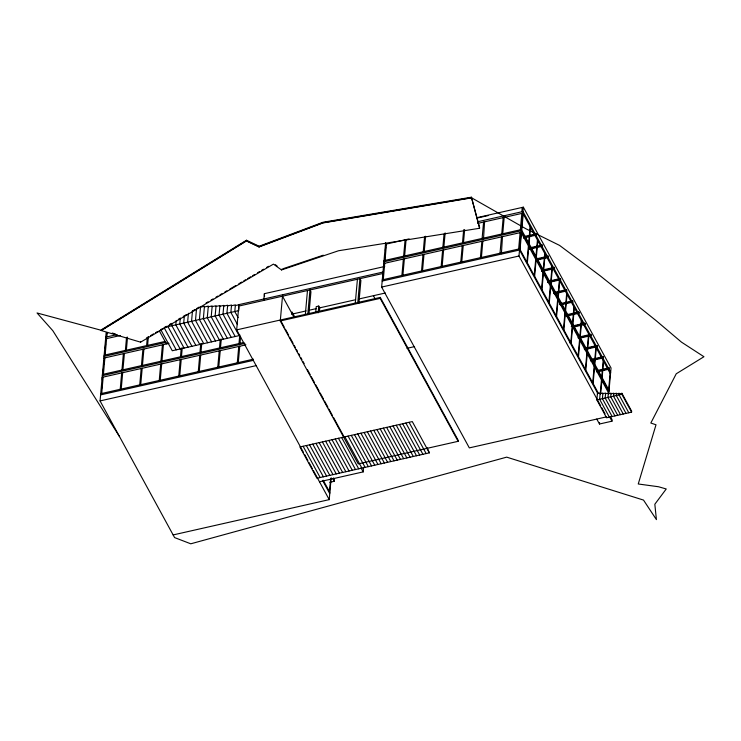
<?xml version="1.0" encoding="UTF-8"?>
<svg xmlns="http://www.w3.org/2000/svg" width="741" height="741" viewBox="0 0 741 741"><rect width="100%" height="100%" fill="white"/><g stroke="black" fill="none" stroke-linecap="round" stroke-linejoin="round"><path stroke-width="1.11" d="M101.276 330.542L101.341 329.819L246.475 240.241L259.118 246.253L323.02 222.244L471.415 197.199L479.622 227.552L479.557 228.274L338.554 250.745L281.506 269.946L273.438 264.12L140.586 342.166L101.276 330.542L246.41 240.964L246.475 240.241M119.551 436.653L52.824 330.699L37.05 312.971L101.295 330.301L246.429 240.723L259.072 246.734L322.983 222.717L471.369 197.68L525.999 228.812L559.566 245.401L600.432 275.995L655.98 320.529L681.47 342.138L703.95 356.727L676.246 373.779L650.83 423.028L656.007 424.788L638.251 483.984L658.545 486.754L666.242 488.977L654.831 504.232L656.415 519.617L643.512 500.082L506.687 457.141L190.78 543.801L174.589 537.586L100.063 400.918L106.139 332.829L107.269 332.579L107.704 333.385M101.582 388.96L101.878 385.69M102.36 380.235L102.165 377.336L245.901 344.843M103.11 371.899L103.397 368.62M103.786 364.257L104.083 360.987M104.824 352.651L104.537 355.921L104.148 355.208L165.113 341.416M105.213 348.289L105.602 343.926M101.712 393.471L103.166 377.113M103.425 374.224L104.889 357.866M105.139 354.976L106.602 338.618M106.88 336.905L107.269 332.579M120.218 389.284L121.681 372.927M121.941 370.037L123.395 353.679M121.218 389.062L122.682 372.704M122.932 369.815L124.395 353.457M125.368 350.41L126.544 337.322M126.368 350.178L127.535 337.09M140.586 342.166L140.651 341.444M139.734 384.875L141.188 368.518M141.448 365.628L142.911 349.27M140.725 384.653L142.189 368.286M142.448 365.406L143.911 349.048M146.598 345.602L147.283 337.97M147.598 345.38L148.376 336.655M159.241 380.466L160.704 364.109M160.964 361.219L162.418 344.861M160.241 380.235L161.705 363.877M161.955 360.987L163.418 344.63M172.097 323.484L171.903 325.744L184.074 348.075M176.228 320.418L175.83 324.854L188.01 347.186M180.267 318.278L179.757 323.965L191.938 346.297M178.757 376.048L180.211 359.691M180.471 356.81L181.249 348.085M184.305 316.25L183.694 323.076L195.874 345.408M179.748 375.826L181.212 359.468M181.471 356.578L182.249 347.853M188.418 313.258L187.621 322.187L199.801 344.519M192.475 310.951L191.558 321.298L203.729 343.629M196.56 308.423L195.485 320.408L207.665 342.74M200.579 306.441L199.412 319.519L211.593 341.851M198.264 371.639L199.727 355.282M199.977 352.392L200.755 343.667M199.264 371.417L200.718 355.059M200.978 352.17L201.756 343.444M217.771 367.23L219.234 350.873M219.493 347.983L220.272 339.258M218.771 367.008L220.234 350.641M220.494 347.761L221.272 339.035M303.467 452.399L236.666 329.884L238.917 304.625L383.143 272.021M239.01 307.487L238.732 310.627L165.021 327.3M237.287 362.821L238.75 346.455M239 343.574L239.778 334.849M238.287 362.59L239.741 346.232M240.001 343.342L240.584 336.803M246.41 240.964L259.054 246.975L259.118 246.253M263.768 300.42L264.37 293.686L384.736 266.473M264.546 296.474L264.37 293.686M281.506 269.946L281.571 269.224M236.666 329.884L380.272 297.419L458.207 440.358L458.123 441.321L358.227 463.912L280.283 320.964L282.627 294.742M305.348 314.36L307.469 290.546M307.839 313.795L309.97 289.981L310.942 291.759L309.016 313.313M315.731 312.294L316.24 306.626L318.741 306.061L319.714 307.848L319.408 311.248M318.13 312.859L318.741 306.061M329.476 491.7L330.643 478.612M173.135 534.928L329.226 499.629L331.171 477.769M329.847 482.419L334.284 481.205L334.413 479.76L333.441 477.964M355.291 303.069L357.421 279.246M357.792 302.504L359.913 278.681L360.895 280.469L358.866 303.152M319.482 481.761L363.183 471.887L363.59 467.349M458.123 441.321L380.179 298.382L380.272 297.419M606.684 416.831L469.322 447.888L381.643 287.073L385.616 242.566M383.162 275.115L383.449 271.845M383.838 267.482L383.745 263.5L521.099 232.442L608.787 393.249M384.588 259.146L384.977 254.784M385.366 250.421L385.653 247.142M383.282 279.626L384.746 263.268M385.005 260.387L386.459 244.021M401.909 275.42L403.363 259.063M403.623 256.173L405.086 239.815M402.909 275.189L404.364 258.831M404.623 255.951L406.087 239.584M421.527 270.984L422.991 254.626M423.25 251.736L424.612 236.462M422.527 270.752L423.991 254.395M424.241 251.514L425.612 236.24M441.154 266.547L442.609 250.189M442.868 247.299L444.035 234.212M442.155 266.315L443.609 249.958M443.868 247.077L445.137 232.896M429.345 452.853L412.292 421.583L299.91 446.99L316.963 478.26L429.345 452.853L427.233 447.851M460.772 262.11L462.236 245.753M462.495 242.863L463.662 229.775M461.773 261.879L463.236 245.521M463.486 242.64L464.663 229.553M479.557 228.274L471.415 197.199M480.4 257.673L481.854 241.316M482.113 238.426L483.577 222.068M481.4 257.442L482.854 241.084M484.577 221.837L483.502 238.917M500.018 253.237L501.481 236.879M501.74 233.989L503.195 217.632M502.481 236.648L501.407 253.728M502.731 233.767L504.195 217.4M521.849 211.759L522.229 207.434L522.674 208.24M518.644 249.022L520.099 232.665M520.358 229.775L521.821 213.417M600.618 405.697L518.996 256.015L523.359 207.174L477.195 217.613M520.034 249.513L521.488 233.156M521.747 230.266L523.211 213.908M523.498 237.389L523.563 236.666L536.049 233.841L536.271 235.101L523.785 237.926L523.498 237.389L535.984 234.564L536.049 233.841M523.785 237.926L523.85 237.203M526.953 262.203L528.407 245.836M530.13 226.589L528.666 242.955L527.666 243.178M527.342 262.916L528.796 246.558M529.055 243.669L530.519 227.311M529.583 248.55L529.648 247.837L542.134 245.012L542.366 246.262L529.88 249.087L529.583 248.55L542.069 245.734L542.134 245.012M529.88 249.087L529.945 248.365M534.252 275.596L535.734 258.998L548.229 256.173L548.516 256.71L548.451 257.433L535.965 260.258L535.669 259.72L548.164 256.895L548.229 256.173M537.438 239.991L535.975 256.349L534.974 256.581M535.965 260.258L536.03 259.535M534.641 276.319L536.104 259.952M536.364 257.071L537.827 240.705M541.764 270.891L541.828 270.169L554.314 267.344L554.546 268.603L542.051 271.428L541.764 270.891L554.601 267.881M542.051 271.428L542.116 270.706M541.56 288.999L543.023 272.642M543.283 269.752L544.737 253.394M541.949 289.712L543.412 273.355M543.672 270.465L545.126 254.107M547.849 282.052L547.914 281.339L560.4 278.514L560.631 279.765L548.145 282.59L547.849 282.052L560.335 279.237L560.4 278.514M548.145 282.59L548.21 281.867M548.868 302.402L550.331 286.045M550.591 283.155L552.045 266.797M549.257 303.115L550.72 286.758M550.98 283.868L552.434 267.51M554.314 267.344L554.546 268.603M553.944 293.223L554.009 292.5L566.495 289.675L566.717 290.935L554.231 293.76L553.944 293.223L566.43 290.398L566.495 289.675M554.231 293.76L554.296 293.038L558.464 292.093M556.176 315.805L557.64 299.447M557.899 296.557L559.353 280.2M556.565 316.518L558.029 300.161M558.288 297.271L559.742 280.913M560.029 304.394L560.094 303.671L572.58 300.846L572.812 302.106L560.326 304.931L560.029 304.394L572.515 301.568L572.58 300.846M560.326 304.931L560.391 304.208M563.484 329.208L564.948 312.841M565.198 309.96L566.661 293.593M563.873 329.921L565.337 313.554M565.596 310.674L567.05 294.316M566.115 315.555L566.18 314.832L578.675 312.017L578.962 312.554L578.897 313.267L566.411 316.092L566.115 315.555L578.962 312.554M566.411 316.092L566.476 315.37M572.506 323.354L573.969 306.996M571.181 343.324L572.561 326.54M572.895 324.076L574.358 307.71M578.675 312.017L578.897 313.267M578.295 337.896L578.36 337.174L590.846 334.348L591.077 335.608L578.591 338.433L578.295 337.896L590.781 335.071L590.846 334.348M578.591 338.433L578.656 337.711L583.862 336.534M578.1 356.004L579.555 339.647M579.814 336.757L581.277 320.399M578.489 356.717L579.944 340.36M580.203 337.47L581.666 321.112M584.695 323.9L572.209 326.725L572.497 327.263L584.992 324.438L584.76 323.178L572.274 326.003L570.792 342.601L569.792 342.833M584.992 324.438L584.76 323.178M584.39 349.057L584.454 348.335L596.94 345.519L597.227 346.056L597.163 346.769L584.677 349.595L584.39 349.057L597.227 346.056M584.677 349.595L584.742 348.872M585.409 369.407L586.863 353.049M587.122 350.16L588.586 333.802M585.798 370.12L587.252 353.763M587.511 350.873L588.975 334.515M590.475 360.228L590.54 359.505L603.026 356.68L603.322 357.218L603.257 357.94L590.772 360.765L590.475 360.228L603.322 357.218M590.772 360.765L590.836 360.043M592.717 382.81L594.171 366.452M594.43 363.562L595.894 347.205M593.106 383.523L594.56 367.166M594.819 364.276L596.283 347.918M596.94 345.519L597.163 346.769M596.57 371.398L596.625 370.676L609.121 367.851L609.343 369.111L596.857 371.936L596.57 371.398L609.056 368.573L609.121 367.851M619.143 393.943L621.912 393.314L631.656 411.181L631.573 412.144L606.601 417.785L596.857 399.918L597.478 392.943M603.026 356.68L603.257 357.94M600.21 394.027L601.479 379.846M601.738 376.965L603.202 360.598M600.701 393.647L601.868 380.559M602.127 377.678L603.591 361.321M610.464 416.766L612.094 419.749L611.964 421.194L599.478 424.009L599.608 422.574M608.657 389.646L610.112 373.288M608.732 393.832L611.038 367.99L523.359 207.174M631.573 412.144L621.829 394.277L621.912 393.314M146.598 337.952L148.58 336.785M150.562 335.627L153.535 333.876M155.517 332.709L157.5 331.542M160.482 329.801L162.464 328.634M164.446 327.466L166.429 326.299M169.402 324.558L171.384 323.391M178.322 319.315L180.304 318.148M183.286 316.398L186.26 314.656M192.206 311.155L195.179 309.414M197.162 308.247L199.144 307.08M206.081 303.004L208.073 301.837M211.046 300.096L213.028 298.929M216.001 297.178L217.984 296.011M219.966 294.853L221.948 293.686M224.921 291.935L226.903 290.768M229.886 289.027L235.833 285.526M238.806 283.784L241.779 282.034M243.761 280.867L245.743 279.709M247.726 278.542L250.699 276.791M252.681 275.624L254.672 274.466M257.646 272.716L259.628 271.549M261.61 270.382L263.592 269.224M266.565 267.473L268.548 266.306M259.054 246.975L322.956 222.958L471.35 197.921M282.673 268.853L323.261 255.191M477.111 218.076L488.291 215.548M477.936 221.689L522.97 211.509L610.658 372.315M409.106 238.908L385.459 244.252L385.848 244.965M477.788 223.374L522.822 213.195L610.501 374.001M383.894 261.814L521.247 230.757L608.935 391.563M200.524 307.154L204.451 306.265L203.349 318.63L215.529 340.962M204.386 306.978L208.323 306.089L207.276 317.741L219.456 340.073M208.258 306.802L212.185 305.913L211.213 316.852L223.384 339.183M212.121 306.626L216.057 305.737L215.14 315.962L227.32 338.304M215.992 306.45L219.92 305.561L219.067 315.073L231.248 337.414M524.887 236.963L526.971 236.499M219.855 306.274L223.791 305.385L223.004 314.184L235.184 336.525M223.726 306.098L227.654 305.209L226.931 313.295L239.111 335.636L172.282 350.743L160.658 329.421M227.589 305.922L231.525 305.033L230.868 312.406L237.509 324.595M231.461 305.746L235.388 304.857L234.795 311.516L238.12 317.611M235.323 305.57L239.26 304.681M238.797 306.07L383.014 273.457M105.75 337.164L117.05 334.608M105.602 338.85L120.283 335.525M382.18 281.061L519.534 250.004L597.848 393.619M381.643 287.073L518.996 256.015M104.036 356.412L166.141 342.37M291.509 314.221L306.135 310.914M308.386 310.405L316.259 308.627M318.51 308.117L355.634 299.725M359.005 298.956L385.348 293.001M168.42 343.268L166.345 343.731L159.195 330.625M169.013 343.37L103.888 358.088L104.277 358.811M280.283 320.964L380.179 298.382M243.919 342.462L102.425 374.455L102.814 375.168M102.323 375.659L244.928 343.407M551.332 281.163L558.612 279.514M253.431 359.172L100.711 393.703L101.1 394.416M100.6 394.897L253.32 360.367M100.063 400.918L256.154 365.628M406.976 348.326L414.58 346.603M571.255 326.475L572.256 326.244M575.683 325.836L580.888 324.66M582.972 324.188L585.057 323.715M601.081 370.268L606.286 369.092M597.413 393.61L600.191 392.989L599.626 399.297L609.371 417.164M600.136 393.656L602.905 393.026L602.405 398.667L612.149 416.535M602.85 393.693L605.619 393.063L605.175 398.037L614.919 415.905M605.564 393.74L608.342 393.11L607.953 397.408L617.698 415.275M608.278 393.777L611.056 393.147L610.732 396.787L620.467 414.654M610.992 393.814L613.77 393.193L613.502 396.157L623.246 414.024M613.705 393.86L616.484 393.23L616.28 395.527L626.025 413.395M616.419 393.897L619.198 393.267L619.05 394.897L628.794 412.774M596.857 399.918L621.829 394.277M112.261 333.052L115.531 334.015M275.3 264.694L277.088 265.982M535.984 234.564L536.271 235.101M542.069 245.734L542.366 246.262M548.164 256.895L548.451 257.433M560.335 279.237L560.631 279.765M566.43 290.398L566.717 290.935M572.515 301.568L572.812 302.106M590.781 335.071L591.077 335.608M609.056 368.573L609.343 369.111M609.046 390.359L521.358 229.553L384.005 260.61L384.394 261.323M598.506 393.425L519.645 248.8L382.282 279.857L382.671 280.57M609.797 417.22L611.964 421.194M601.72 407.726L605.027 413.793M596.764 419.054L599.478 424.009M373.408 295.705L375.057 298.734M409.078 422.305L426.131 453.575M405.873 423.037L422.916 454.298M402.659 423.759L419.712 455.03M399.445 424.482L416.498 455.752M396.24 425.214L413.283 456.484M393.026 425.936L410.079 457.206M389.812 426.659L406.865 457.929M386.607 427.39L403.65 458.66M383.393 428.113L400.446 459.383M380.179 428.844L397.232 460.105M376.974 429.567L394.027 460.837M373.76 430.289L390.813 461.56M370.546 431.021L387.599 462.291M367.341 431.744L384.394 463.014M364.127 432.475L381.18 463.736M360.913 433.198L377.966 464.468M292.01 311.961L294.77 317.018M282.497 296.187L294.094 317.454M357.708 433.92L374.761 465.191M354.494 434.652L371.547 465.922M351.28 435.375L368.333 466.645M348.075 436.097L365.128 467.367M344.861 436.829L361.914 468.099M280.922 321.02L284.238 327.105M285.341 329.115L288.666 335.21M289.759 337.22L293.084 343.324M294.177 345.315L295.298 347.381M296.381 349.372L297.512 351.438M298.586 353.42L299.716 355.485M300.827 357.514L301.93 359.542M303.004 361.515L304.143 363.599M307.459 369.685L310.183 374.677M311.285 376.706L314.601 382.782M315.703 384.811L319.065 390.97M320.121 392.906L323.493 399.084M324.539 401.011L327.911 407.189M328.958 409.106L332.329 415.303M333.441 417.331L341.175 431.521M341.657 432.392L343.944 436.588M360.978 467.83L363.183 471.887M341.647 437.551L358.7 468.821M263.898 298.984L264.259 299.651M338.442 438.283L355.495 469.544M335.228 439.005L352.281 470.276M332.014 439.728L349.067 470.998M328.809 440.46L345.862 471.73M325.595 441.182L342.648 472.452M322.391 441.914L339.434 473.175M319.176 442.636L336.229 473.907M315.962 443.359L333.015 474.629M332.82 478.51L334.284 481.205M312.758 444.091L329.801 475.361M309.543 444.813L326.596 476.083M306.329 445.536L323.382 476.806M323.224 480.233L329.865 492.413M322.567 480.418L329.764 493.617M303.125 446.267L320.168 477.537M304.579 454.428L307.885 460.504M308.988 462.523L312.304 468.599M313.406 470.628L329.226 499.629M167.966 326.633L180.146 348.965M164.039 327.522L176.219 349.854"/></g></svg>
